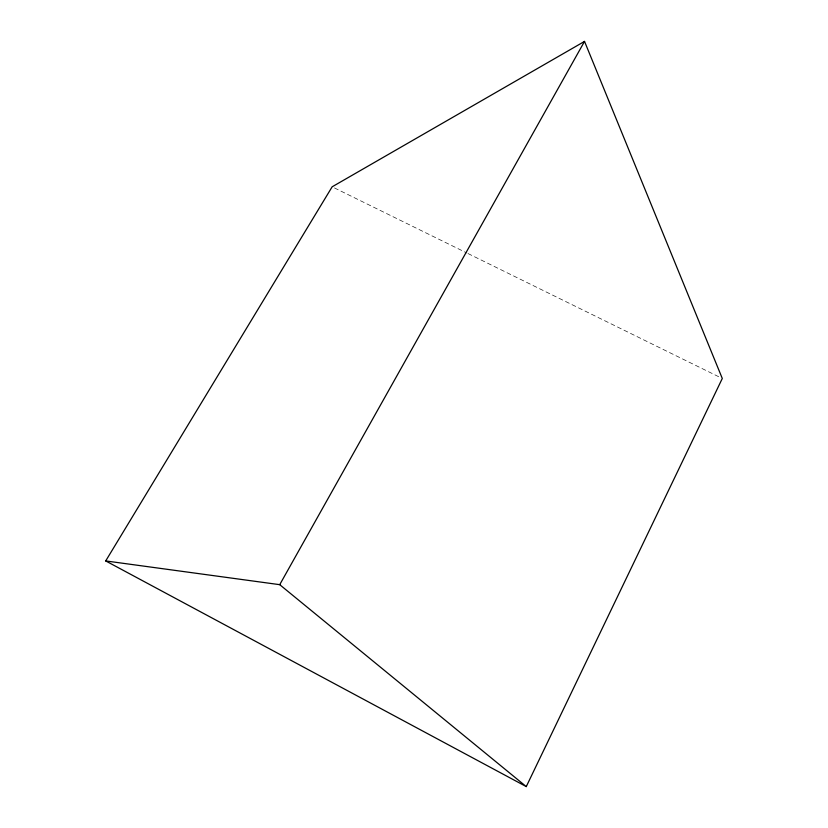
<?xml version="1.0" encoding="UTF-8"?>
<svg xmlns="http://www.w3.org/2000/svg" width="828" height="828" viewBox="0 0 828 828"><rect width="100%" height="100%" fill="white"/><g stroke="black" fill="none" stroke-linecap="round" stroke-linejoin="round"><path stroke-width="0.62" stroke-dasharray="4.14 3.1" d="M334.481 187.956L466.847 252.985M468.006 253.554L719.967 377.33"/><path stroke-width="1.24" d="M526.266 786.6L722.295 378.468L584.527 41.4L332.152 186.807L105.705 560.929L526.266 786.6L279.729 584.671L105.705 560.929M279.729 584.671L584.527 41.4"/></g></svg>
